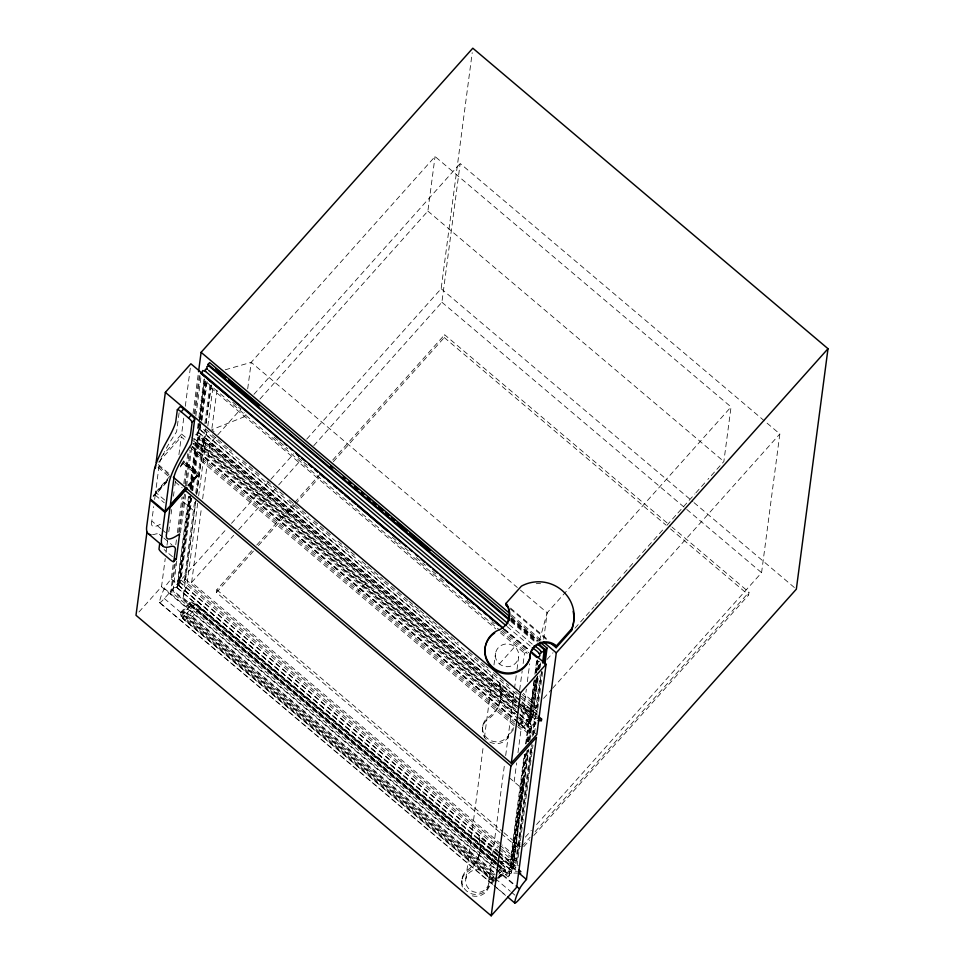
<?xml version="1.0" encoding="UTF-8"?>
<svg xmlns="http://www.w3.org/2000/svg" width="964" height="964" viewBox="0 0 964 964"><rect width="100%" height="100%" fill="white"/><g stroke="black" fill="none" stroke-linecap="round" stroke-linejoin="round"><path stroke-width="0.72" stroke-dasharray="4.82 3.62" d="M497.34 864.648L508.847 874.372L511.041 873.721L511.535 871.781L510.655 869.805L525.958 753.523M519.741 713.938L528.935 721.723L531.14 721.072L531.634 719.144L530.754 717.156L535.803 678.752M188.522 496.279L176.894 587.474L499.195 860.105M198.102 423.558L196.993 434.824L517.27 705.805M517.921 713.203L197.536 442.151L195.861 442.259L195.993 444.561L515.788 715.119M529.935 740.485L531.827 725.073L519.066 714.167M500.34 861.081L510.956 870.094L512.631 870.046L528.067 749.956M518.138 706.491L531.043 717.457L532.731 717.397L532.646 715.095L517.752 702.491M160.904 528.706L151.794 520.994L153.698 506.606M154.638 499.412L155.204 495.098L167.652 481.169M164.675 500.027L155.578 492.327L158.988 466.431A114.33 15.05 -49.8 0 1 163.603 453.345M179.111 412.785L176.617 431.703A114.33 15.05 -49.8 0 0 164.121 452.345M138.949 612.007L161.53 586.715L165.242 558.518M166.025 552.589L166.808 546.648M167.001 545.166L167.591 540.72M168.76 531.815L169.736 524.392M169.941 522.91L170.327 519.945M171.11 514.005L171.688 509.558M173.448 496.195L174.038 491.748M174.821 485.808L175.797 478.397M178.918 454.647L181.268 436.849L185.859 440.729M161.012 457.153L181.63 434.065L183.943 416.496M185.293 406.242L190.306 368.164M180.352 466.962L183.425 462.732L198.223 475.252L188.281 487.169M181.594 463.997L183.666 460.888L198.464 473.408L187.606 486.35M492.821 884.434L159.47 602.416A169.158 22.268 -49.8 0 1 164.35 588.365A11.074 1.458 -49.8 0 1 171.267 578.954L173.231 564.048M175.785 544.66L176.569 538.695M177.352 532.731L182.063 496.954M183.823 483.542L187.751 453.719M193.053 413.46L198.548 371.718M170.411 594.234L174.472 563.398M178.557 532.381L183.22 496.966M184.955 483.771L189.39 450.068M194.174 413.797L199.403 374.056M175.352 563.506L171.821 590.281L170.785 591.45L497.882 868.19M179.461 532.261L184.558 493.58M185.534 486.133L190.233 450.429M195.017 414.098L200.054 375.839M176.749 561.024L173.074 590.293L496.195 863.672M180.473 532.779L185.763 493.942M186.655 485.868L192.017 445.079M195.837 416.062L201.44 373.478M189.691 487.398L195.547 442.958M198.885 417.593L203.982 378.828M496.629 865.082L171.821 590.281L173.074 590.293L173.267 588.751L174.737 587.57L177.159 587.654L189.125 496.737M190.306 487.796L195.993 444.561L194.33 443.464L192.643 443.958M195.475 434.74L197.258 435.017L198.813 423.196M199.006 421.714L204.645 378.876M497.966 855.538L178.316 585.088L189.595 496.834M190.571 489.411L197.102 439.921L198.897 438.777L517.415 708.263M516.909 701.925L198.705 432.716L199.126 424.413M199.897 418.569L205.091 379.081M188.558 506.377L189.896 496.183M190.86 488.917L195.463 453.996L205.669 442.56L519.801 708.311M197.042 441.97L199.789 421.123M199.982 419.629L205.079 380.913L499.714 630.191M190.583 497.557L179.003 585.546L190.462 495.87M191.571 490.11L198.488 437.391L199.994 435.704L536.273 720.204M200.163 424.654L199.102 432.896L516.608 701.515M200.849 419.605L206.103 379.708M191.089 498.075L179.967 582.581L497.34 851.091M192.065 490.664L198.488 437.391L516.403 706.359M201.018 422.642L200.054 429.932L520.885 701.358M201.211 421.184L206.597 380.31M178.063 584.377L180.991 580.015L191.764 498.183M192.752 490.748L199.994 435.704M202.054 420.015L207.296 380.286M501.28 848.935L184.208 580.641L194.559 502.003M195.728 493.098L202.958 438.198L204.235 436.776L517.391 701.708M204.874 423.606L210.128 383.756M184.208 580.641L185.474 579.219L195.837 500.581M196.62 494.64L204.235 436.776M205.959 423.642L211.2 383.805M496.858 863.214L183.112 597.764L195.849 500.979M196.825 493.544L201.139 460.852L205.669 442.56L198.656 495.845M515.8 709.588L203.199 445.127L205.332 428.944M206.103 423.063L211.453 384.961M197.68 503.244L187.161 583.172L183.112 597.764M207.838 426.064L213.14 385.865M500.967 844.066L191.643 582.377L201.464 507.787M202.645 498.834L209.911 443.633L240.94 408.893M211.923 428.305L217.105 388.962M500.099 832.559L216.43 592.559L216.792 589.787L251.773 550.637M214.032 431.703L211.731 429.751L244 416.906L244.591 412.484M247.688 388.878L251.194 362.331L435.053 156.53L731.049 406.941L723.856 461.515L707.877 479.409M358.5 589.872L358.259 591.715L368.465 580.28M259.991 399.012L427.871 211.092L435.053 156.53M306.757 439.126L441.151 288.694L472.227 52.659M313.77 445.669L441.898 302.25L460.165 163.506L779.84 433.957L761.572 572.7L536.346 824.81M333.351 461.684L444.271 337.521L444.633 334.749L670.896 526.163M461.623 882.819L461.864 880.963M462.118 879.035L462.358 877.192M482.325 730.17L482.578 728.326M482.831 726.398L483.072 724.542M465.829 878.831L483.422 745.184M484.398 737.761L493.002 672.426M493.978 664.991L495.544 653.122M486.218 739.424A13.966 13.568 7.5 0 1 486.892 719.988A30.956 30.065 7.5 0 0 499.376 685.38L499.617 683.536L517.776 698.888M480.036 851.043L480.277 849.2M500.738 698.406L500.979 696.55M488.869 883.265A11.737 11.399 7.5 0 0 473.493 870.263A11.737 11.399 7.5 0 0 469.685 889.627A11.737 11.399 7.5 0 0 488.869 883.265L504.702 762.982M505.678 755.559L514.282 690.224M514.487 688.742L516.246 675.378M517.017 669.438L518.584 657.556A11.737 11.399 7.5 0 0 503.208 644.542A11.737 11.399 7.5 0 0 499.4 663.907A11.737 11.399 7.5 0 0 518.584 657.556M519.668 689.983L522.187 670.86M523.151 663.509L524.5 653.218L529.549 650.676M514.149 781.828L516.644 762.922M517.981 752.727L521.054 729.447L531.26 718.011L520.946 709.287M522.633 717.421L526.356 689.139M527.332 681.693L529.694 663.822M499.027 869.154L508.209 876.927L524.271 754.366M525.657 743.919L534.116 680.138M534.899 674.246L536.587 660.87M524.657 754.282L509.257 875.758L508.209 876.927M526.019 743.907L527.778 730.567L518.572 722.783M534.321 680.849L529.344 723.121L528.308 724.277L516.825 714.577M535.478 672.089L537.008 660.412M525.32 753.764L509.257 875.758L497.231 865.564M526.886 741.858L527.778 730.567L530.043 729.411L530.489 727.856L517.367 716.336M529.344 723.121L535.165 678.969M535.936 673.089L537.683 659.834M527.537 741.605L529.489 726.711L516.933 716.083M536.587 672.848L538.141 661.027M526.971 750.582L512.752 858.635L499.75 862.382M528.139 741.702L531.26 718.011L518.668 724.386M536.574 677.704L532.851 705.985L519.849 709.733M537.551 670.257L538.731 661.316M511.535 872.504L527.573 750.667M528.742 741.75L530.501 728.374M531.622 719.855L537.225 677.306M538.189 669.98L539.346 661.171M529.441 739.533L531.393 724.627L191.92 437.644M537.707 676.68L532.646 715.095L534.333 716.131L535.839 714.553L541.407 671.679M538.683 669.293L539.659 661.906M512.788 868.106L524.332 778.261M512.969 869.359L528.766 749.365M533.068 716.71L538.37 676.451M539.346 668.992L540.129 663.027M540.575 662.895L539.997 667.317L541.997 665.088M543.684 639.301L547.178 612.755L731.049 406.941M501.943 849.465L515.716 861.117L530.754 746.859M532.128 736.472L534.466 718.674L535.743 717.24L518.536 702.684M521.379 696.285L535.803 708.492L540.274 674.559M499.015 856.454L513.306 868.504L515.403 868.142L531.959 744.015M533.14 735.11L534.671 722.855L518.572 709.227M515.716 861.117L516.993 859.683L532.032 745.437M533.393 735.05L535.743 717.24M535.803 708.492L537.081 707.07L541.744 671.655M498.484 852.068L516.921 867.19L532.971 745.184M534.55 733.279L535.912 722.867L520.994 710.239M542.624 671.86L537.008 714.541L522.03 702.334M533.767 835.511L748.618 595.005L748.992 592.233L672.041 527.127M198.162 431.727L201.09 427.377L520.162 697.309M537.755 675.897L531.405 700.201L523.356 693.393M203.199 445.127L207.26 430.534M539.466 640.542L547.178 612.755L518.499 588.486M196.728 433.993L198.705 432.716M176.629 586.642L178.677 585.437M531.887 725.663L529.959 727.001M495.942 861.985L189.45 602.681L188.992 603.211L498.484 865.057M496.797 880.469L180.425 612.815L181.196 611.923L496.87 878.999M158.674 462.13L181.268 436.849M155.578 492.327L170.893 475.18M153.276 495.689L167.917 479.289M153.155 496.617L167.796 480.217M180.485 466.01L183.425 462.732M253.954 394.324L460.165 163.506M244 416.906L246.001 414.665M187.655 485.495L198.464 473.408M188.45 486.181L198.223 475.252M159.47 602.416A7.82 1.024 -49.8 0 0 164.338 598.548L226.516 528.935M231.529 523.332L293.719 453.719M191.643 582.377L233.686 535.309M238.686 529.706L277.728 486.013M278.729 484.892L300.756 460.238M180.425 612.815L189.45 602.681M493.604 880.457L181.112 616.08L180.401 614.225L191.33 601.934L193.041 602.633L498.846 861.358M493.99 875.047L182.654 611.646L184.678 611.995L193.041 602.633M181.112 616.08L190.908 605.115L189.992 603.488M182.509 618.273L492.905 880.879L182.509 618.273L195.21 603.922L200.367 607.802L496.352 858.213L488.507 867.01L493.303 872.01L495.098 869.998M184.461 620.659L194.487 609.429L192.439 607.139L495.954 863.913M493.303 872.01L187.124 612.971L192.511 616.599L200.367 607.802M256.761 545.046L293.743 503.654M294.743 502.533L319.723 474.565M332.713 460.033L444.633 334.749M216.43 592.559L253.399 551.167M258.4 545.576L294.369 505.305M295.37 504.196L319.361 477.349M499.4 663.907L514.728 646.76M546.986 659.496L552.987 652.785M574.966 628.179L593.957 606.922M594.957 605.802L622.937 574.484M623.937 573.363L632.926 563.301M636.927 558.831L662.907 529.742M666.907 525.272L676.897 514.089M677.897 512.969L694.875 493.954M695.875 492.833L706.877 480.53M538.587 703.997L529.585 714.083L520.379 706.299M543.6 698.394L551.601 689.429M552.601 688.308L779.84 433.957M520.319 842.741L511.318 852.827L502.111 845.042M525.332 837.138L531.333 830.414M498.798 870.444L503.437 865.25L499.991 862.334M490.64 879.698L497.665 871.842M498.665 870.721L500.665 868.468L502.847 869.745L500.545 867.805M522.139 846.151L530.14 837.21M535.128 831.619L748.992 592.233M498.87 874.203L504.967 867.275L503.437 865.25M523.777 846.693L529.766 839.981M497.786 877.975L505.124 869.757L500.533 865.877M497.689 878.132L504.558 870.456L505.666 870.552L496.074 881.301M225.19 369.815L251.194 362.331L517.355 587.51M535.912 722.867C534.815 722.88 532.682 725.928 531.658 724.82M427.871 211.092L723.856 461.515M441.151 288.694L692.887 501.666M694.032 502.642L796.336 589.185M441.898 302.25L761.572 572.7M444.271 337.521L665.931 525.043M670.522 528.935L748.618 595.005M510.534 608.079L548.275 640.012M510.414 609.007L547.01 639.963M511.462 614.912L541.346 640.192M510.824 615.984L540.647 641.217M511.462 617.996L539.009 641.301M511.486 618.587L537.924 640.964M510.703 618.382L537.081 640.699M511.077 619.719L537.442 642.036M511.101 620.659L536.358 642.024M510.944 621.563L535.092 642M509.233 624.648L533.02 644.796M507.136 626.588L531.562 647.145M504.69 629.263L528.838 649.688M504.052 629.287L529.344 650.688M503.437 629.239L528.694 650.604M232.686 402.217L237.277 406.097M238.421 407.073L240.723 409.013M274.005 437.174L278.596 441.054M279.741 442.03L287.778 448.826M298.105 457.563L302.696 461.455M303.841 462.419L307.287 465.335M392.215 537.189L400.253 543.985M404.844 547.865L408.29 550.781M416.315 557.578L425.498 565.35M432.39 571.17L435.836 574.086M440.428 577.966L446.163 582.822M466.817 600.307L470.263 603.211M492.074 621.672L494.363 623.612M502.401 630.408L528.802 652.736M500.858 631.155L527.224 653.471M210.755 387.781L495.773 628.914M500.376 632.794L524.5 653.218M522.175 694.454L537.081 707.07M205.44 428.992L211.176 433.848M212.321 434.824L216.912 438.704M218.057 439.668L229.034 448.959M229.528 449.381L231.83 451.321M242.795 460.599L261.654 476.553M266.871 480.964L284.597 495.966M289.176 499.846L308.685 516.343M313.878 520.729L332.773 536.719M337.954 541.105L356.861 557.096M362.03 561.47L366.609 565.35M367.754 566.326L383.238 579.424M384.949 580.87L407.88 600.271M409.025 601.235L413.616 605.115M414.761 606.091L419.352 609.971M419.955 610.477L437.692 625.491M438.837 626.455L443.428 630.336M444.573 631.312L458.322 642.94M468.649 651.676L484.699 665.256M485.844 666.22L488.133 668.16M493.363 672.583L508.775 685.621M515.644 691.441L520.897 695.875M521.307 698.285L538.527 712.854L537.008 714.541L522.09 701.913M199.584 429.064L520.946 700.949M522.319 702.732L537.068 715.216M499.376 685.38L516.391 699.78M520.934 703.624L540.226 719.939M518.054 702.889L532.996 715.529M209.911 443.633L519.235 705.323M194.318 438.62L518.596 712.974M192.029 439.777L515.68 713.601M195.511 444.043L516.222 715.372M181.63 434.065L186.233 437.957M193.125 443.789L518.427 719.011M519.584 719.988L536.827 734.568M192.764 446.573L534.152 735.399M192.005 446.501L517.427 721.807M191.969 446.935L514.487 719.783M515.632 720.759L528.26 731.435L527.212 732.604L515.74 722.892M189.775 447.127L514.583 721.928M195.463 453.996L516.463 725.567M517.608 726.543L521.054 729.447M201.139 460.852L514.884 726.29M183.546 461.804L198.343 474.324M183.293 463.66L198.102 476.18M158.397 464.6L169.893 474.324M158.988 466.431L169.23 475.095M158.024 467.371L168.375 476.132M175.267 481.964L182.172 487.796M182.642 501.364L194.475 511.378M509.221 777.659L520.066 786.841M155.204 495.098L164.314 502.81M162.048 529.67L165.459 532.562M159.422 534.273L162.832 537.165M163.976 538.129L171.941 544.865M216.792 589.787L502.762 831.727M503.919 832.703L521.138 847.272M501.256 833.535L519.632 849.079M172.496 556.71L165.097 550.456A4.892 0.976 41.8 0 1 164.145 549.601M185.474 579.219L498.641 844.151M499.786 845.127L516.993 859.683M180.991 580.015L497.761 848.019M498.918 848.983L518.427 865.491M179.485 581.714L497.4 850.682M498.557 851.646L516.921 867.19M498.207 852.501L478.915 836.174A30.956 30.065 7.5 0 1 466.419 870.781A13.966 13.568 7.5 0 0 466.709 891.098A13.966 13.568 7.5 0 0 487.423 888.543A30.956 30.065 7.5 0 1 495.544 878.18M499.34 853.453L517.499 868.817M497.954 854.345L478.662 838.029A30.956 30.065 7.5 0 1 466.178 872.637A13.966 13.568 7.5 0 0 463.889 890.061M499.099 855.309L517.246 870.673M171.267 578.954L497.725 855.14M498.798 856.104L517.258 871.673M178.304 585.401L500.34 857.852M501.485 858.816L512.944 868.516L524.585 778.538M176.629 587.438L498.448 859.695M499.593 860.671L511.089 870.396L522.428 780.334M195.21 603.922L496.809 859.081M497.954 860.045L501.401 862.961L499.786 861.358M191.33 601.934L499.232 862.419M500.376 863.395L504.967 867.275M497.641 863.756L505.666 870.552M499.641 866.021L505.365 870.878L505.124 869.757M190.908 605.115L496.508 863.66M497.665 864.624L504.558 870.456M164.35 588.365L495.4 868.444M496.556 869.42L514.945 884.976M161.53 586.715L494.942 868.781M496.086 869.757L514.427 885.277M192.511 616.599L488.507 867.01M184.678 611.995L495.074 874.601M164.338 598.548L494.231 877.65M495.388 878.626L510.33 891.266M511.474 892.242L514.921 895.158M180.401 614.225L493.785 879.349M493.966 885.41L506.618 896.11M159.578 602.693L495.231 886.663M496.376 887.639L505.57 895.411M197.536 442.151L197.018 440.452M536.249 583.69A35.282 34.258 7.5 0 1 540.599 583.702M499.617 683.536A30.956 30.065 7.5 0 1 487.133 718.144A13.966 13.568 7.5 0 0 487.41 738.448A13.966 13.568 7.5 0 0 508.124 735.906A30.956 30.065 7.5 0 1 513.788 727.784M513.547 729.64A30.956 30.065 7.5 0 0 507.883 737.749A13.966 13.568 7.5 0 1 487.169 740.304M518.716 725.422A30.956 30.065 7.5 0 1 534.61 720.433M518.957 723.578A30.956 30.065 7.5 0 1 538.237 718.638M495.303 880.036A30.956 30.065 7.5 0 0 487.169 890.399A13.966 13.568 7.5 0 1 469.769 895.026M498.002 878.071A30.956 30.065 7.5 0 1 517.294 873.131M499.195 875.625A30.956 30.065 7.5 0 1 517.535 871.287M152.553 534.695A220.768 29.065 -49.8 0 0 154.385 534.381L155.132 534.164A139.19 18.328 -49.8 0 1 160.337 535.418M160.289 524.259A114.33 15.05 -49.8 0 1 151.794 520.994"/><path stroke-width="1.45" d="M146.938 532.2L135.996 615.297L491.194 915.8L516.728 887.217L536.454 737.34L510.92 765.934L491.194 915.8M155.337 468.396L155.734 465.431M156.096 462.66L165.35 392.36L190.884 363.777L503.545 628.287M159.723 543.479L159 549.022A4.892 0.976 41.8 0 0 162.542 553.312L169.941 559.566A4.892 0.976 41.8 0 0 173.797 561.542L176.352 558.686L179.605 533.948A114.33 15.05 -49.8 0 1 166.603 533.526L170.001 507.618L187.293 488.266M185.691 487.7L170.375 504.847L173.785 478.951A114.33 15.05 -49.8 0 1 191.414 444.223L194.68 419.485A4.892 0.976 41.8 0 0 191.125 415.195L183.726 408.929A4.892 0.976 41.8 0 0 179.87 406.965L177.328 409.821L175.677 422.28A139.19 18.328 -49.8 0 1 167.531 439.97L166.591 441.645A220.768 29.065 -49.8 0 0 153.879 472.143L150.348 498.966L165.145 511.486L186.618 487.447M186.498 488.374L165.025 512.414L161.494 539.238A220.768 29.065 -49.8 0 0 169.182 546.901L169.929 546.684A139.19 18.328 -49.8 0 1 175.436 549.082L173.797 561.542M165.145 511.486L168.676 484.663A220.768 29.065 -49.8 0 1 181.389 454.164L182.329 452.49A139.19 18.328 -49.8 0 0 190.474 434.812L192.125 422.34L194.68 419.485M198.548 371.718L201.102 352.342L472.806 48.2L828.004 348.703L796.336 589.185L519.524 899.051A7.82 1.024 -49.8 0 1 514.656 902.907L507.763 897.074M551.589 643.844L556.156 647.712L571.483 630.552L571.724 628.709A35.282 34.258 7.5 0 0 561.892 590.269A35.282 34.258 7.5 0 0 521.404 586.136L506.088 603.283L505.847 605.139L508.124 607.067M173.339 477.24L511.282 763.151L520.536 692.863L546.082 664.268L531.128 651.628M494.665 633.023A23.088 22.425 7.5 0 0 493.978 669.293A23.088 22.425 7.5 0 0 529.694 659.027L529.814 658.099A15.99 15.532 7.5 0 1 556.409 645.856L571.724 628.709M542.563 662.919L544.286 649.784L538.539 644.916M543.792 663.039L545.54 649.796L547.046 648.097L540.165 642.277M544.913 664.292L547.046 648.097M546.082 664.268L536.827 734.568L511.282 763.151M538.201 716.18L541.611 719.06L541.358 720.903A30.956 30.065 7.5 0 0 537.996 720.494M556.156 647.712L556.409 645.856M514.656 902.907A169.158 22.268 -49.8 0 1 519.536 888.868A11.074 1.458 -49.8 0 1 526.452 879.457L556.288 652.845L828.004 348.703M509.787 620.599L208.513 365.705L208.103 364.32L209.61 362.621L509.173 616.056M177.328 409.821A4.892 0.976 41.8 0 1 181.172 411.797L183.726 408.929M192.125 422.34A4.892 0.976 41.8 0 0 188.57 418.051L191.125 415.195M537.394 657.496C544.515 655.556 534.562 649.254 532.261 647.844M208.513 365.705L206.718 366.85L207.465 369.357L206.441 368.79L205.284 369.501L205.609 371.489L505.992 625.624M539.117 653.64C545.672 653.459 535.827 646.458 534.164 645.76M280.97 440.548L200.44 372.887L205.031 376.779M541.021 651.556C543.335 653.218 543.985 649.411 545.54 649.796L538.647 643.964M553.999 644.844L556.276 646.784A15.99 15.532 7.5 0 0 529.694 659.027M201.102 352.342L509.161 612.971M543.648 642.144L556.288 652.845M215.9 368.971L226.215 377.695M228.516 379.647L259.485 405.844M330.604 466.01L332.893 467.95M343.22 476.686L345.522 478.626M348.956 481.542L351.257 483.482M354.692 486.398L358.138 489.302M361.572 492.218L363.874 494.158M367.308 497.075L370.754 499.979M373.044 501.919L376.49 504.835M378.78 506.775L383.371 510.655M385.66 512.595L389.107 515.511M391.396 517.451L394.842 520.355M397.132 522.307L407.459 531.031M409.76 532.971L430.402 550.444M208.103 364.32L509.956 619.695M208.598 370.333L507.895 623.527M284.416 443.464L286.718 445.416M290.164 448.332L292.466 450.284M295.912 453.201L299.37 456.117M301.66 458.057L305.118 460.985M308.564 463.901L312.011 466.817M314.312 468.757L317.759 471.685M320.06 473.625L406.302 546.588M409.76 549.504L412.05 551.456M415.508 554.372L417.81 556.324M421.256 559.241L424.702 562.157M427.004 564.097L430.45 567.025M432.752 568.965L437.355 572.857M439.656 574.809L443.103 577.725M445.404 579.665L502.895 628.311M207.332 378.719L229.131 397.168M296.852 454.454L299.153 456.394M309.48 465.142L311.77 467.082M315.216 469.998L317.505 471.938M320.952 474.854L324.398 477.758M327.844 480.675L330.134 482.615M333.58 485.531L337.026 488.447M339.316 490.387L342.762 493.303M345.052 495.243L349.643 499.123M351.944 501.063L355.391 503.979M357.68 505.919L368.007 514.656M369.164 515.632L387.528 531.164M447.2 581.654L449.501 583.606M459.828 592.342L462.13 594.282M465.564 597.198L467.865 599.138M471.312 602.054L473.601 603.994M478.192 607.874L480.494 609.814M483.928 612.73L486.23 614.671M489.676 617.587L493.11 620.503M495.412 622.443L498.846 625.359M532.14 653.508L536.731 657.4M165.35 392.36L520.536 692.863M181.172 411.797L188.57 418.051M184.461 489.736L510.92 765.934M165.025 512.414L150.227 499.894L146.685 526.718A220.768 29.065 -49.8 0 0 150.95 534.719M148.504 533.887L163.302 546.407M518.632 869.781L520.897 871.697A30.956 30.065 7.5 0 0 518.656 871.384M518.415 872.649L526.452 879.457M516.089 885.952L519.536 888.868M205.609 371.489L202.753 370.538L201.621 373.43M573.146 611.236A35.282 34.258 7.5 0 1 571.483 630.552M538.237 718.638A30.956 30.065 7.5 0 1 541.611 719.06M518.415 873.227A30.956 30.065 7.5 0 1 520.656 873.553M505.967 604.211A18.364 17.834 7.5 0 1 506.172 625.021M506.088 603.283A18.364 17.834 7.5 0 1 497.328 630.613A23.088 22.425 7.5 0 0 492.941 667.45A23.088 22.425 7.5 0 0 529.814 658.099M176.352 558.686A4.892 0.976 41.8 0 1 175.159 558.59"/></g></svg>
